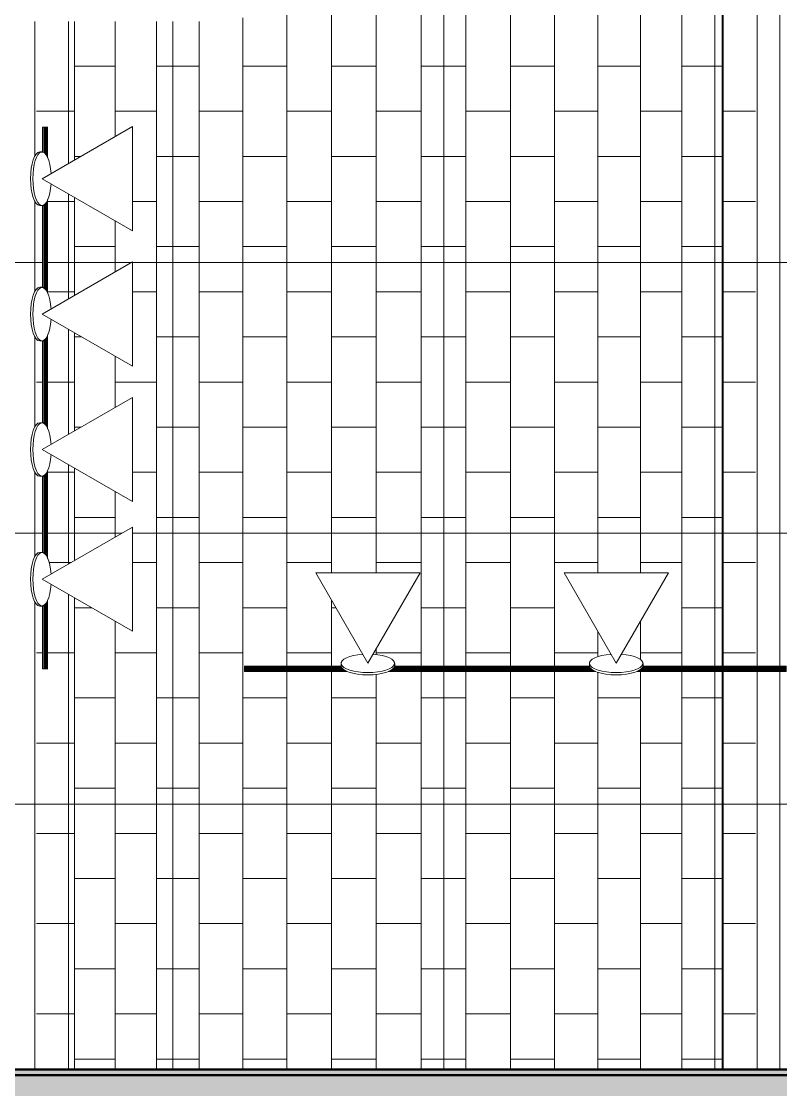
# Model space of a CAD drawing. Header units: inches. Extents: x -956 to 966, y -1111 to 895.
# Drawn here: x -282 to -214.7, y 158.9 to 253.6 of the extents above; entities that cross this region are included whole.
import ezdxf

# ---------------------------------------------------------------- set-up
doc = ezdxf.new("R2010")
doc.units = ezdxf.units.IN
doc.header["$MEASUREMENT"] = 0
for name, color, linetype, lineweight in [('A-CLNG', 13, 'Continuous', 13), ('A-CLNG-PATT', 13, 'Continuous', 13), ('A-WALL-PATT', 111, 'Continuous', 13), ('E-LITE-EQPM', 33, 'Continuous', 9), ('I-WALL', 2, 'Continuous', 13)]:
    doc.layers.add(name, color=color, linetype=linetype, lineweight=lineweight)

# ---------------------------------------------------------------- blocks, each defined once
blk = doc.blocks.new('Lighting - Track - Flexible_Cooper_Halo_LF4_ LF8 - Lighting - Track - Flexible_Cooper_Halo_LF4-V32-7TH FLOOR TELECOM OVERHEAD ROUTING PLAN')
at = {"layer": 'E-LITE-EQPM', "color": 9}
for p, q in [((-24, 0.226), (-24, 0.228)), ((-17.904, 0.226), (-24, 0.226)), ((-24, 0.22), (-24, 0.224)), ((-17.92, 0.219), (-24, 0.219)), ((-24, 0.219), (-24, -0.219)), ((-24, 0.078), (-24, 0.11)), ((-18.141, 0.11), (-24, 0.11)), ((-18.179, 0.078), (-24, 0.078)), ((-24, 0.03), (-18.237, 0.03)), ((-6.409, 0.226), (-14.21, 0.226)), ((-6.426, 0.219), (-14.193, 0.219)), ((-6.646, 0.11), (-13.973, 0.11)), ((-6.685, 0.078), (-13.934, 0.078)), ((-13.876, 0.03), (-6.743, 0.03)), ((5.591, 0.226), (-2.716, 0.226)), ((5.574, 0.219), (-2.699, 0.219)), ((5.354, 0.11), (-2.479, 0.11)), ((5.315, 0.078), (-2.44, 0.078)), ((-2.382, 0.03), (5.257, 0.03)), ((17.591, 0.226), (9.284, 0.226)), ((17.574, 0.219), (9.301, 0.219)), ((17.354, 0.11), (9.521, 0.11)), ((17.315, 0.078), (9.56, 0.078)), ((9.618, 0.03), (17.257, 0.03)), ((24, 0.226), (21.284, 0.226)), ((24, 0.219), (21.301, 0.219)), ((24, 0.11), (21.521, 0.11)), ((24, 0.078), (21.56, 0.078)), ((21.618, 0.03), (24, 0.03)), ((24, 0.228), (24, 0.226)), ((24, 0.224), (24, 0.22)), ((24, -0.219), (24, 0.219)), ((24, 0.11), (24, 0.078)), ((-18.31, -0.03), (-24, -0.03)), ((-24, -0.109), (-24, -0.077)), ((-18.356, -0.077), (-24, -0.077)), ((-24, -0.109), (-18.368, -0.109)), ((-24, -0.219), (-18.411, -0.219)), ((-24, -0.224), (-24, -0.22)), ((-24, -0.228), (-24, -0.226)), ((-18.413, -0.226), (-24, -0.226)), ((-6.816, -0.03), (-13.803, -0.03)), ((-6.862, -0.077), (-13.757, -0.077)), ((-13.745, -0.109), (-6.874, -0.109)), ((-13.703, -0.219), (-6.916, -0.219)), ((-6.919, -0.226), (-13.7, -0.226)), ((5.184, -0.03), (-2.309, -0.03)), ((5.138, -0.077), (-2.263, -0.077)), ((-2.251, -0.109), (5.126, -0.109)), ((-2.209, -0.219), (5.084, -0.219)), ((5.081, -0.226), (-2.206, -0.226)), ((17.184, -0.03), (9.691, -0.03)), ((17.138, -0.077), (9.737, -0.077)), ((9.749, -0.109), (17.126, -0.109)), ((9.791, -0.219), (17.084, -0.219)), ((17.081, -0.226), (9.794, -0.226)), ((24, -0.03), (21.691, -0.03)), ((24, -0.077), (21.737, -0.077)), ((21.749, -0.109), (24, -0.109)), ((21.791, -0.219), (24, -0.219)), ((24, -0.226), (21.794, -0.226)), ((24, -0.077), (24, -0.109)), ((24, -0.22), (24, -0.224)), ((24, -0.226), (24, -0.228))]:
    blk.add_line(p, q, dxfattribs=at)
blk = doc.blocks.new('Lighting - Track Head - Spot - Lighting - Track Head - Spot-5499911-7TH FLOOR TELECOM OVERHEAD ROUTING PLAN')
at = {"layer": 'E-LITE-EQPM', "color": 9}
for p, q in [((-8, 4.619), (0, 0)), ((-8, -4.619), (-8, 4.619)), ((0.024, 2.375), (0.231, 2.375)), ((0, 0), (-8, -4.619)), ((0.231, -2.375), (0.024, -2.375))]:
    blk.add_line(p, q, dxfattribs=at)
for centre, start_param, end_param in [((0.024, 0), 4.712389, 7.664978), ((0.231, 0), 4.712389, 6.283185), ((0.024, 0), 1.7598, 4.712389), ((0.231, 0), 3.141593, 4.712389)]:
    blk.add_ellipse(centre, major_axis=(0, 2.375), ratio=0.34202, start_param=start_param, end_param=end_param, dxfattribs=at)
blk = doc.blocks.new('FP_1_53-7TH FLOOR TELECOM OVERHEAD ROUTING PLAN')
at = {"layer": 'A-CLNG-PATT', "color": 50}
for p, q in [((-250.57, 204.702), (-250.57, 261.881)), ((-246.59, 196.421), (-246.59, 261.881)), ((-242.619, 196.421), (-242.619, 261.881)), ((-238.675, 196.421), (-238.675, 261.881)), ((-234.774, 196.421), (-234.774, 261.881)), ((-230.932, 204.702), (-230.932, 261.881)), ((-227.166, 204.702), (-227.166, 261.881)), ((-223.492, 196.421), (-223.492, 261.881)), ((-219.926, 196.421), (-219.926, 261.881)), ((-254.543, 204.702), (-254.543, 259.084)), ((-258.491, 196.421), (-258.491, 255.454)), ((-262.398, 160.693), (-262.398, 253.883)), ((-277.29, 241.286), (-277.29, 253.574)), ((-273.71, 243.353), (-273.71, 253.574)), ((-270.024, 160.693), (-270.024, 253.574)), ((-266.248, 160.693), (-266.248, 253.574)), ((-277.29, 249.611), (-273.71, 249.611)), ((-270.024, 249.611), (-266.248, 249.611)), ((-262.398, 249.611), (-258.491, 249.611)), ((-254.543, 249.611), (-250.57, 249.611)), ((-246.59, 249.611), (-242.619, 249.611)), ((-238.675, 249.611), (-234.774, 249.611)), ((-230.932, 249.611), (-227.166, 249.611)), ((-223.492, 249.611), (-219.926, 249.611)), ((-280.667, 245.611), (-277.82, 245.611)), ((-277.82, 245.611), (-277.29, 245.611)), ((-273.71, 245.611), (-270.024, 245.611)), ((-266.248, 245.611), (-262.398, 245.611)), ((-258.491, 245.611), (-254.543, 245.611)), ((-250.57, 245.611), (-246.59, 245.611)), ((-242.619, 245.611), (-238.675, 245.611)), ((-234.774, 245.611), (-230.932, 245.611)), ((-227.166, 245.611), (-223.492, 245.611)), ((-219.926, 245.611), (-219.82, 245.611)), ((-219.82, 245.611), (-216.973, 245.611)), ((-277.29, 241.611), (-276.727, 241.611)), ((-270.024, 241.611), (-266.248, 241.611)), ((-262.398, 241.611), (-258.502, 241.611)), ((-254.543, 241.611), (-250.57, 241.611)), ((-246.59, 241.611), (-242.619, 241.611)), ((-238.675, 241.611), (-234.774, 241.611)), ((-230.932, 241.611), (-227.166, 241.611)), ((-223.492, 241.611), (-219.926, 241.611)), ((-277.29, 229.286), (-277.29, 237.975)), ((-279.679, 237.611), (-277.82, 237.611)), ((-277.82, 237.611), (-277.29, 237.611)), ((-272.157, 237.611), (-270.024, 237.611)), ((-266.248, 237.611), (-262.398, 237.611)), ((-258.491, 237.611), (-254.543, 237.611)), ((-250.57, 237.611), (-246.59, 237.611)), ((-242.619, 237.611), (-238.675, 237.611)), ((-234.774, 237.611), (-230.932, 237.611)), ((-227.166, 237.611), (-223.492, 237.611)), ((-219.926, 237.611), (-219.82, 237.611)), ((-219.82, 237.611), (-216.973, 237.611)), ((-273.71, 231.353), (-273.71, 235.908)), ((-277.29, 233.611), (-273.71, 233.611)), ((-270.024, 233.611), (-266.248, 233.611)), ((-262.398, 233.611), (-258.491, 233.611)), ((-254.543, 233.611), (-250.57, 233.611)), ((-246.59, 233.611), (-242.619, 233.611)), ((-238.675, 233.611), (-234.774, 233.611)), ((-230.932, 233.611), (-227.166, 233.611)), ((-223.492, 233.611), (-219.926, 233.611)), ((-279.679, 229.611), (-277.82, 229.611)), ((-277.82, 229.611), (-277.29, 229.611)), ((-272.157, 229.611), (-270.024, 229.611)), ((-266.248, 229.611), (-262.398, 229.611)), ((-258.491, 229.611), (-254.543, 229.611)), ((-250.57, 229.611), (-246.59, 229.611)), ((-242.619, 229.611), (-238.675, 229.611)), ((-234.774, 229.611), (-230.932, 229.611)), ((-227.166, 229.611), (-223.492, 229.611)), ((-219.926, 229.611), (-219.82, 229.611)), ((-219.82, 229.611), (-216.973, 229.611)), ((-277.29, 217.286), (-277.29, 225.975)), ((-277.29, 225.611), (-276.658, 225.611)), ((-270.024, 225.611), (-266.248, 225.611)), ((-262.398, 225.611), (-258.491, 225.611)), ((-254.543, 225.611), (-250.57, 225.611)), ((-246.59, 225.611), (-242.619, 225.611)), ((-238.675, 225.611), (-234.774, 225.611)), ((-230.932, 225.611), (-227.166, 225.611)), ((-223.492, 225.611), (-219.926, 225.611)), ((-273.71, 219.353), (-273.71, 223.908)), ((-280.667, 221.611), (-280.135, 221.611)), ((-279.679, 221.611), (-277.82, 221.611)), ((-277.82, 221.611), (-277.29, 221.611)), ((-273.71, 221.611), (-270.024, 221.611)), ((-266.248, 221.611), (-262.398, 221.611)), ((-258.491, 221.611), (-254.543, 221.611)), ((-250.57, 221.611), (-246.59, 221.611)), ((-242.619, 221.611), (-238.675, 221.611)), ((-234.774, 221.611), (-230.932, 221.611)), ((-227.166, 221.611), (-223.492, 221.611)), ((-219.926, 221.611), (-219.82, 221.611)), ((-219.82, 221.611), (-216.973, 221.611)), ((-277.29, 217.611), (-276.727, 217.611)), ((-270.024, 217.611), (-266.248, 217.611)), ((-262.398, 217.611), (-258.491, 217.611)), ((-254.543, 217.611), (-250.57, 217.611)), ((-246.59, 217.611), (-242.619, 217.611)), ((-238.675, 217.611), (-234.774, 217.611)), ((-230.932, 217.611), (-227.166, 217.611)), ((-223.492, 217.611), (-219.926, 217.611)), ((-277.29, 205.792), (-277.29, 213.975)), ((-279.679, 213.611), (-277.82, 213.611)), ((-277.82, 213.611), (-277.29, 213.611)), ((-272.157, 213.611), (-270.024, 213.611)), ((-266.248, 213.611), (-262.398, 213.611)), ((-258.491, 213.611), (-254.543, 213.611)), ((-250.57, 213.611), (-246.59, 213.611)), ((-242.619, 213.611), (-238.675, 213.611)), ((-234.774, 213.611), (-230.932, 213.611)), ((-227.166, 213.611), (-223.492, 213.611)), ((-219.926, 213.611), (-219.82, 213.611)), ((-219.82, 213.611), (-216.973, 213.611)), ((-273.71, 207.859), (-273.71, 211.908)), ((-277.29, 209.611), (-273.71, 209.611)), ((-270.024, 209.611), (-266.248, 209.611)), ((-262.398, 209.611), (-258.491, 209.611)), ((-254.543, 209.611), (-250.57, 209.611)), ((-246.59, 209.611), (-242.619, 209.611)), ((-238.675, 209.611), (-234.774, 209.611)), ((-230.932, 209.611), (-227.166, 209.611)), ((-223.492, 209.611), (-219.926, 209.611)), ((-279.552, 205.611), (-277.82, 205.611)), ((-277.82, 205.611), (-277.603, 205.611)), ((-272.157, 205.611), (-270.024, 205.611)), ((-266.248, 205.611), (-262.398, 205.611)), ((-258.491, 205.611), (-254.543, 205.611)), ((-250.57, 205.611), (-246.59, 205.611)), ((-242.619, 205.611), (-238.675, 205.611)), ((-234.774, 205.611), (-230.932, 205.611)), ((-227.166, 205.611), (-223.492, 205.611)), ((-219.926, 205.611), (-219.82, 205.611)), ((-219.82, 205.611), (-216.973, 205.611)), ((-277.29, 160.693), (-277.29, 202.481)), ((-254.543, 196.421), (-254.543, 202.301)), ((-277.29, 201.611), (-275.782, 201.611)), ((-270.024, 201.611), (-266.248, 201.611)), ((-262.398, 201.611), (-258.491, 201.611)), ((-254.543, 201.611), (-254.144, 201.611)), ((-246.59, 201.611), (-242.619, 201.611)), ((-238.675, 201.611), (-234.774, 201.611)), ((-223.492, 201.611), (-219.926, 201.611)), ((-273.71, 160.693), (-273.71, 200.414)), ((-227.166, 197.013), (-227.166, 200.415)), ((-230.932, 197.268), (-230.932, 199.511)), ((-250.57, 197.445), (-250.57, 197.984)), ((-280.667, 197.611), (-280.135, 197.611)), ((-279.679, 197.611), (-277.82, 197.611)), ((-277.82, 197.611), (-277.29, 197.611)), ((-273.71, 197.611), (-270.024, 197.611)), ((-266.248, 197.611), (-262.398, 197.611)), ((-258.491, 197.611), (-254.543, 197.611)), ((-250.57, 197.611), (-246.59, 197.611)), ((-242.619, 197.611), (-238.675, 197.611)), ((-234.774, 197.611), (-230.932, 197.611)), ((-227.166, 197.611), (-223.492, 197.611)), ((-219.926, 197.611), (-219.82, 197.611)), ((-219.82, 197.611), (-216.973, 197.611)), ((-258.491, 160.693), (-258.491, 195.965)), ((-254.543, 160.693), (-254.543, 195.965)), ((-250.57, 160.693), (-250.57, 195.704)), ((-246.59, 160.693), (-246.59, 195.965)), ((-242.619, 160.693), (-242.619, 195.965)), ((-238.675, 160.693), (-238.675, 195.965)), ((-234.774, 160.693), (-234.774, 195.965)), ((-230.932, 160.693), (-230.932, 195.881)), ((-227.166, 160.693), (-227.166, 195.965)), ((-223.492, 160.693), (-223.492, 195.965)), ((-219.926, 160.693), (-219.926, 195.965)), ((-277.29, 193.611), (-273.71, 193.611)), ((-270.024, 193.611), (-266.248, 193.611)), ((-262.398, 193.611), (-258.491, 193.611)), ((-254.543, 193.611), (-250.57, 193.611)), ((-246.59, 193.611), (-242.619, 193.611)), ((-238.675, 193.611), (-234.774, 193.611)), ((-230.932, 193.611), (-227.166, 193.611)), ((-223.492, 193.611), (-219.926, 193.611)), ((-280.667, 189.611), (-277.82, 189.611)), ((-277.82, 189.611), (-277.29, 189.611)), ((-273.71, 189.611), (-270.024, 189.611)), ((-266.248, 189.611), (-262.398, 189.611)), ((-258.491, 189.611), (-254.543, 189.611)), ((-250.57, 189.611), (-246.59, 189.611)), ((-242.619, 189.611), (-238.675, 189.611)), ((-234.774, 189.611), (-230.932, 189.611)), ((-227.166, 189.611), (-223.492, 189.611)), ((-219.926, 189.611), (-219.82, 189.611)), ((-219.82, 189.611), (-216.973, 189.611)), ((-277.29, 185.611), (-273.71, 185.611)), ((-270.024, 185.611), (-266.248, 185.611)), ((-262.398, 185.611), (-258.491, 185.611)), ((-254.543, 185.611), (-250.57, 185.611)), ((-246.59, 185.611), (-242.619, 185.611)), ((-238.675, 185.611), (-234.774, 185.611)), ((-230.932, 185.611), (-227.166, 185.611)), ((-223.492, 185.611), (-219.926, 185.611)), ((-280.667, 181.611), (-277.82, 181.611)), ((-277.82, 181.611), (-277.29, 181.611)), ((-273.71, 181.611), (-270.024, 181.611)), ((-266.248, 181.611), (-262.398, 181.611)), ((-258.491, 181.611), (-254.543, 181.611)), ((-250.57, 181.611), (-246.59, 181.611)), ((-242.619, 181.611), (-238.675, 181.611)), ((-234.774, 181.611), (-230.932, 181.611)), ((-227.166, 181.611), (-223.492, 181.611)), ((-219.926, 181.611), (-219.82, 181.611)), ((-219.82, 181.611), (-216.973, 181.611)), ((-277.29, 177.611), (-273.71, 177.611)), ((-270.024, 177.611), (-266.248, 177.611)), ((-262.398, 177.611), (-258.491, 177.611)), ((-254.543, 177.611), (-250.57, 177.611)), ((-246.59, 177.611), (-242.619, 177.611)), ((-238.675, 177.611), (-234.774, 177.611)), ((-230.932, 177.611), (-227.166, 177.611)), ((-223.492, 177.611), (-219.926, 177.611)), ((-280.667, 173.611), (-277.82, 173.611)), ((-277.82, 173.611), (-277.29, 173.611)), ((-273.71, 173.611), (-270.024, 173.611)), ((-266.248, 173.611), (-262.398, 173.611)), ((-258.491, 173.611), (-254.543, 173.611)), ((-250.57, 173.611), (-246.59, 173.611)), ((-242.619, 173.611), (-238.675, 173.611)), ((-234.774, 173.611), (-230.932, 173.611)), ((-227.166, 173.611), (-223.492, 173.611)), ((-219.926, 173.611), (-219.82, 173.611)), ((-219.82, 173.611), (-216.973, 173.611)), ((-277.29, 169.611), (-273.71, 169.611)), ((-270.024, 169.611), (-266.248, 169.611)), ((-262.398, 169.611), (-258.491, 169.611)), ((-254.543, 169.611), (-250.57, 169.611)), ((-246.59, 169.611), (-242.619, 169.611)), ((-238.675, 169.611), (-234.774, 169.611)), ((-230.932, 169.611), (-227.166, 169.611)), ((-223.492, 169.611), (-219.926, 169.611)), ((-280.667, 165.611), (-277.82, 165.611)), ((-277.82, 165.611), (-277.29, 165.611)), ((-273.71, 165.611), (-270.024, 165.611)), ((-266.248, 165.611), (-262.398, 165.611)), ((-258.491, 165.611), (-254.543, 165.611)), ((-250.57, 165.611), (-246.59, 165.611)), ((-242.619, 165.611), (-238.675, 165.611)), ((-234.774, 165.611), (-230.932, 165.611)), ((-227.166, 165.611), (-223.492, 165.611)), ((-219.926, 165.611), (-219.82, 165.611)), ((-219.82, 165.611), (-216.973, 165.611)), ((-277.29, 161.611), (-273.71, 161.611)), ((-270.024, 161.611), (-266.248, 161.611)), ((-262.398, 161.611), (-258.491, 161.611)), ((-254.543, 161.611), (-250.57, 161.611)), ((-246.59, 161.611), (-242.619, 161.611)), ((-238.675, 161.611), (-234.774, 161.611)), ((-230.932, 161.611), (-227.166, 161.611)), ((-223.492, 161.611), (-219.926, 161.611))]:
    blk.add_line(p, q, dxfattribs=at)
blk = doc.blocks.new('7th Floor Vault2 - 7th Floor Vault-3164437-7TH FLOOR TELECOM OVERHEAD ROUTING PLAN')
at = {"layer": 'A-CLNG', "color": 10, "lineweight": 9}
for p, q in [((-219.82, 261.881), (-219.82, 196.421)), ((-219.82, 261.881), (-219.82, 196.421)), ((-216.82, 261.881), (-216.82, 196.421)), ((-214.82, 261.881), (-214.82, 196.421)), ((-280.82, 253.574), (-280.82, 241.63)), ((-277.82, 253.574), (-277.82, 240.98)), ((-277.82, 253.574), (-277.82, 240.98)), ((-280.82, 237.632), (-280.82, 229.63)), ((-277.82, 238.282), (-277.82, 228.98)), ((-277.82, 238.282), (-277.82, 228.98)), ((-277.82, 226.282), (-277.82, 216.98)), ((-277.82, 226.282), (-277.82, 216.98)), ((-280.82, 225.632), (-280.82, 217.63)), ((-277.82, 214.282), (-277.82, 205.486)), ((-277.82, 214.282), (-277.82, 205.486)), ((-280.82, 213.632), (-280.82, 206.136)), ((-277.82, 202.787), (-277.82, 160.693)), ((-277.82, 202.787), (-277.82, 160.693)), ((-280.82, 202.138), (-280.82, 160.693)), ((-219.82, 195.965), (-219.82, 160.693)), ((-219.82, 195.965), (-219.82, 160.693)), ((-216.82, 195.965), (-216.82, 160.693)), ((-214.82, 195.965), (-214.82, 160.693))]:
    blk.add_line(p, q, dxfattribs=at)
blk.add_blockref('FP_1_53-7TH FLOOR TELECOM OVERHEAD ROUTING PLAN', (0, 0), dxfattribs=at)
blk = doc.blocks.new('Lighting - Track - Flexible_Cooper_Halo_LF4_ LF8 - Lighting - Track - Flexible_Cooper_Halo_LF4-V110-7TH FLOOR TELECOM OVERHEAD ROUTING PLAN')
at = {"layer": 'E-LITE-EQPM', "color": 9}
for p, q in [((-24, 0.226), (-24, 0.228)), ((-14.901, 0.226), (-24, 0.226)), ((-24, 0.22), (-24, 0.224)), ((-14.917, 0.219), (-24, 0.219)), ((-24, 0.219), (-24, -0.219)), ((-24, 0.078), (-24, 0.11)), ((-15.142, 0.11), (-24, 0.11)), ((-15.18, 0.078), (-24, 0.078)), ((-24, 0.03), (-15.239, 0.03)), ((7.099, 0.226), (-11.224, 0.226)), ((7.083, 0.219), (-11.208, 0.219)), ((6.858, 0.11), (-10.983, 0.11)), ((6.82, 0.078), (-10.945, 0.078)), ((-10.886, 0.03), (6.761, 0.03)), ((24, 0.226), (10.776, 0.226)), ((24, 0.219), (10.792, 0.219)), ((24, 0.11), (11.017, 0.11)), ((24, 0.078), (11.055, 0.078)), ((11.114, 0.03), (24, 0.03)), ((24, 0.228), (24, 0.226)), ((24, 0.224), (24, 0.22)), ((24, -0.219), (24, 0.219)), ((24, 0.11), (24, 0.078)), ((-15.311, -0.03), (-24, -0.03)), ((-24, -0.109), (-24, -0.077)), ((-15.357, -0.077), (-24, -0.077)), ((-24, -0.109), (-15.357, -0.109)), ((-24, -0.219), (-15.415, -0.219)), ((-24, -0.224), (-24, -0.22)), ((-24, -0.228), (-24, -0.226)), ((-15.418, -0.226), (-24, -0.226)), ((6.689, -0.03), (-10.814, -0.03)), ((6.643, -0.077), (-10.768, -0.077)), ((-10.753, -0.109), (6.643, -0.109)), ((-10.71, -0.219), (6.585, -0.219)), ((6.582, -0.226), (-10.707, -0.226)), ((24, -0.03), (11.186, -0.03)), ((24, -0.077), (11.232, -0.077)), ((11.247, -0.109), (24, -0.109)), ((11.29, -0.219), (24, -0.219)), ((24, -0.226), (11.293, -0.226)), ((24, -0.077), (24, -0.109)), ((24, -0.22), (24, -0.224)), ((24, -0.226), (24, -0.228))]:
    blk.add_line(p, q, dxfattribs=at)
blk = doc.blocks.new('Lighting - Track Head - Spot - Lighting - Track Head - Spot-5499910-7TH FLOOR TELECOM OVERHEAD ROUTING PLAN')
at = {"layer": 'E-LITE-EQPM', "color": 9}
for p, q in [((-8, 4.619), (-8, -4.619)), ((0, 0), (-8, 4.619)), ((0.024, 2.375), (0.231, 2.375)), ((-8, -4.619), (0, 0)), ((0.231, -2.375), (0.024, -2.375))]:
    blk.add_line(p, q, dxfattribs=at)
for centre, start_param, end_param in [((0.024, 0), 4.712389, 7.664978), ((0.231, 0), 4.712389, 6.283185), ((0.024, 0), 1.7598, 4.712389), ((0.231, 0), 3.141593, 4.712389)]:
    blk.add_ellipse(centre, major_axis=(0, 2.375), ratio=0.34202, start_param=start_param, end_param=end_param, dxfattribs=at)

msp = doc.modelspace()

# ---------------------------------------------------------------- hatches: boundary and pattern name
at = {"layer": 'A-CLNG-PATT'}
h = msp.add_hatch(dxfattribs=at)
h.set_pattern_fill('FP1_20', color=253, style=0, pattern_type=2)
h.set_pattern_definition([(0, (235.4, 712.193), (0, -24), []), (270, (235.4, 712.193), (-24, -1e-15), [])])
h.paths.add_polyline_path([(-335.101, 160.193), (-315.706, 160.193), (-315.706, 160.693), (-141.706, 160.693), (-141.706, 160.193), (-129.706, 160.193), (-129.717, 327.318), (-314.351, 327.318), (-314.351, 317.193), (-335.101, 317.193), (-335.101, 316.376), (-311.101, 316.376), (-311.101, 311.501), (-325.805, 311.481), (-325.295, 311.11), (-325.08, 310.449), (-325.08, 309.574), (-323.33, 309.574), (-323.33, 310.449), (-323.205, 310.449), (-323.205, 309.574), (-265.132, 309.574), (-262.596, 309.324), (-260.158, 308.584), (-257.91, 307.383), (-255.94, 305.766), (-254.249, 303.657), (-253.064, 301.357), (-252.373, 299.012), (-252.132, 296.574), (-252.132, 266.574), (-252.382, 264.037), (-253.122, 261.599), (-254.323, 259.351), (-255.94, 257.381), (-258.049, 255.69), (-260.349, 254.505), (-262.694, 253.814), (-265.132, 253.574), (-301.132, 253.574), (-301.132, 255.574), (-265.132, 255.574), (-262.889, 255.815), (-260.732, 256.513), (-258.882, 257.541), (-257.354, 258.795), (-255.986, 260.462), (-254.964, 262.382), (-254.344, 264.428), (-254.132, 266.574), (-254.132, 296.574), (-254.373, 298.817), (-255.021, 300.879), (-256.117, 302.844), (-257.354, 304.352), (-259.021, 305.72), (-260.923, 306.736), (-262.986, 307.362), (-265.132, 307.574), (-323.205, 307.574), (-323.227, 306.38), (-323.396, 305.861), (-323.934, 305.498), (-324.514, 305.498), (-325.014, 305.861), (-325.205, 306.449), (-325.205, 307.574), (-327.205, 307.574), (-327.205, 306.449), (-327.396, 305.861), (-327.934, 305.498), (-328.514, 305.498), (-329.014, 305.861), (-329.205, 306.449), (-329.205, 307.574), (-331.205, 307.574), (-331.205, 306.449), (-331.396, 305.861), (-331.934, 305.498), (-332.514, 305.498), (-333.014, 305.861), (-333.205, 306.449), (-333.205, 307.574), (-335.101, 307.574), (-335.101, 263.251), (-313.601, 263.251), (-313.601, 263.751), (-289.601, 263.751), (-289.601, 263.251), (-287.101, 263.251), (-287.101, 258.376), (-335.101, 258.376), (-335.101, 163.369)], flags=0)
h.paths.add_polyline_path([(-154.001, 196.193), (-154.135, 196.193), (-154.135, 207.075), (-154.336, 206.432), (-154.525, 206.11), (-154.633, 205.988), (-154.832, 205.912), (-155.063, 205.921), (-155.25, 205.993), (-155.445, 206.23), (-155.614, 206.608), (-155.743, 207.099), (-155.852, 207.832), (-163.063, 203.668), (-163.063, 212.906), (-155.832, 208.731), (-155.824, 208.902), (-155.743, 209.474), (-155.614, 209.966), (-155.445, 210.344), (-155.25, 210.581), (-155.039, 210.662), (-154.763, 210.636), (-154.622, 210.581), (-154.426, 210.344), (-154.255, 209.956), (-154.135, 209.52), (-154.135, 231.075), (-154.336, 230.432), (-154.525, 230.11), (-154.633, 229.988), (-154.832, 229.912), (-155.063, 229.921), (-155.25, 229.993), (-155.445, 230.23), (-155.614, 230.608), (-155.743, 231.099), (-155.852, 231.832), (-163.063, 227.668), (-163.063, 236.906), (-155.832, 232.731), (-155.824, 232.902), (-155.743, 233.474), (-155.614, 233.966), (-155.445, 234.344), (-155.25, 234.581), (-155.039, 234.662), (-154.763, 234.636), (-154.622, 234.581), (-154.426, 234.344), (-154.255, 233.956), (-154.135, 233.52), (-154.135, 258.075), (-154.336, 257.432), (-154.525, 257.11), (-154.633, 256.988), (-154.832, 256.912), (-155.063, 256.921), (-155.25, 256.993), (-155.445, 257.23), (-155.614, 257.608), (-155.743, 258.099), (-155.852, 258.832), (-163.063, 254.668), (-163.063, 263.906), (-155.832, 259.731), (-155.824, 259.902), (-155.743, 260.474), (-155.614, 260.966), (-155.445, 261.344), (-155.25, 261.581), (-155.039, 261.662), (-154.763, 261.636), (-154.622, 261.581), (-154.426, 261.344), (-154.255, 260.956), (-154.135, 260.52), (-154.135, 282.075), (-154.336, 281.432), (-154.525, 281.11), (-154.633, 280.988), (-154.832, 280.912), (-155.063, 280.921), (-155.25, 280.993), (-155.445, 281.23), (-155.614, 281.608), (-155.755, 282.185), (-155.852, 282.832), (-163.063, 278.668), (-163.063, 287.906), (-155.832, 283.731), (-155.824, 283.902), (-155.743, 284.474), (-155.614, 284.966), (-155.445, 285.344), (-155.25, 285.581), (-155.039, 285.662), (-154.763, 285.636), (-154.622, 285.581), (-154.426, 285.344), (-154.227, 284.851), (-154.135, 284.52), (-154.125, 292.193), (-153.679, 292.193), (-153.688, 196.193), (-154.001, 196.193)], flags=0)
h.paths.add_polyline_path([(-154.001, 193.073), (-154.001, 193.073), (-154.001, 196.193)], flags=0)
h.paths.add_polyline_path([(-280.001, 196.193), (-280.135, 196.193), (-280.135, 201.779), (-280.18, 201.762), (-280.491, 201.801), (-280.598, 201.842), (-280.794, 202.08), (-280.993, 202.573), (-281.095, 202.974), (-281.173, 203.522), (-281.187, 204.439), (-281.156, 204.869), (-281.091, 205.324), (-280.884, 205.992), (-280.755, 206.241), (-280.587, 206.435), (-280.388, 206.512), (-280.135, 206.512), (-280.157, 213.265), (-280.18, 213.256), (-280.491, 213.296), (-280.598, 213.337), (-280.794, 213.574), (-280.993, 214.067), (-281.091, 214.443), (-281.187, 215.328), (-281.187, 215.933), (-281.173, 216.245), (-281.091, 216.818), (-280.884, 217.486), (-280.755, 217.735), (-280.587, 217.929), (-280.388, 218.006), (-280.135, 218.006), (-280.157, 225.265), (-280.18, 225.256), (-280.491, 225.296), (-280.598, 225.337), (-280.794, 225.574), (-280.993, 226.067), (-281.091, 226.443), (-281.187, 227.328), (-281.187, 227.933), (-281.173, 228.245), (-281.091, 228.818), (-280.884, 229.486), (-280.755, 229.735), (-280.587, 229.929), (-280.388, 230.006), (-280.135, 230.006), (-280.157, 237.265), (-280.18, 237.256), (-280.491, 237.296), (-280.598, 237.337), (-280.794, 237.574), (-280.993, 238.067), (-281.091, 238.443), (-281.187, 239.328), (-281.187, 239.933), (-281.173, 240.245), (-281.091, 240.818), (-280.884, 241.486), (-280.755, 241.735), (-280.587, 241.929), (-280.388, 242.006), (-280.135, 242.006), (-280.125, 244.193), (-279.679, 244.193), (-279.679, 241.473), (-279.606, 241.31), (-279.477, 240.818), (-279.368, 240.086), (-272.157, 244.25), (-272.157, 235.012), (-279.388, 239.187), (-279.396, 239.016), (-279.493, 238.381), (-279.679, 237.674), (-279.679, 229.473), (-279.606, 229.31), (-279.477, 228.818), (-279.368, 228.086), (-272.157, 232.25), (-272.157, 223.012), (-279.388, 227.187), (-279.396, 227.016), (-279.493, 226.381), (-279.679, 225.674), (-279.679, 217.473), (-279.606, 217.31), (-279.477, 216.818), (-279.368, 216.086), (-272.157, 220.25), (-272.157, 211.012), (-279.388, 215.187), (-279.396, 215.016), (-279.493, 214.381), (-279.679, 213.674), (-279.679, 205.979), (-279.606, 205.816), (-279.477, 205.324), (-279.368, 204.592), (-272.157, 208.755), (-272.157, 199.518), (-279.388, 203.693), (-279.396, 203.522), (-279.493, 202.887), (-279.679, 202.18), (-279.688, 196.193), (-280.001, 196.193)], flags=0)
h.paths.add_polyline_path([(-280.001, 193.073), (-280.001, 193.073), (-280.001, 196.193)], flags=0)
h.paths.add_polyline_path([(-251.31, 195.659), (-251.925, 195.686), (-252.497, 195.767), (-253.367, 195.965), (-262.247, 195.974), (-262.247, 196.421), (-253.666, 196.421), (-253.685, 196.471), (-253.676, 196.702), (-253.604, 196.889), (-253.367, 197.085), (-252.989, 197.253), (-252.497, 197.382), (-251.765, 197.491), (-255.929, 204.702), (-246.691, 204.702), (-250.866, 197.471), (-250.695, 197.463), (-249.793, 197.295), (-249.631, 197.253), (-249.253, 197.085), (-249.016, 196.889), (-248.935, 196.678), (-248.935, 196.421), (-231.666, 196.421), (-231.685, 196.471), (-231.676, 196.702), (-231.604, 196.889), (-231.367, 197.085), (-230.989, 197.253), (-230.497, 197.382), (-229.765, 197.491), (-233.929, 204.702), (-224.691, 204.702), (-228.866, 197.471), (-228.695, 197.463), (-228.122, 197.382), (-227.631, 197.253), (-227.253, 197.085), (-227.016, 196.889), (-226.935, 196.678), (-226.935, 196.421), (-204.666, 196.421), (-204.685, 196.471), (-204.676, 196.702), (-204.604, 196.889), (-204.367, 197.085), (-203.989, 197.253), (-203.497, 197.382), (-202.765, 197.491), (-206.929, 204.702), (-197.691, 204.702), (-201.866, 197.471), (-201.695, 197.463), (-201.122, 197.382), (-200.631, 197.253), (-200.253, 197.085), (-200.016, 196.889), (-199.935, 196.678), (-199.935, 196.421), (-180.666, 196.421), (-180.685, 196.471), (-180.676, 196.702), (-180.604, 196.889), (-180.367, 197.085), (-179.989, 197.253), (-179.497, 197.382), (-178.765, 197.491), (-182.929, 204.702), (-173.691, 204.702), (-177.866, 197.471), (-177.695, 197.463), (-177.122, 197.382), (-176.631, 197.253), (-176.253, 197.085), (-176.016, 196.889), (-175.935, 196.678), (-175.935, 196.421), (-166.247, 196.411), (-166.247, 195.965), (-176.476, 195.965), (-176.641, 195.894), (-177.122, 195.767), (-177.695, 195.686), (-178.31, 195.659), (-178.925, 195.686), (-179.497, 195.767), (-180.367, 195.965), (-200.476, 195.965), (-200.641, 195.894), (-201.122, 195.767), (-201.695, 195.686), (-202.31, 195.659), (-202.925, 195.686), (-203.497, 195.767), (-204.367, 195.965), (-227.476, 195.965), (-227.641, 195.894), (-228.122, 195.767), (-228.695, 195.686), (-229.31, 195.659), (-229.925, 195.686), (-230.497, 195.767), (-231.367, 195.965), (-249.476, 195.965), (-249.793, 195.854), (-250.122, 195.767), (-250.695, 195.686)], flags=0)
h.paths.add_polyline_path([(-264.643, 196.288), (-264.643, 196.288), (-262.247, 196.288)], flags=0)
h.paths.add_polyline_path([(-304.757, 268.631), (-305.534, 268.733), (-306.257, 269.033), (-306.879, 269.509), (-307.355, 270.131), (-307.655, 270.854), (-307.757, 271.631), (-307.655, 272.407), (-307.355, 273.131), (-306.879, 273.752), (-306.257, 274.229), (-305.534, 274.528), (-304.757, 274.631), (-303.981, 274.528), (-303.257, 274.229), (-302.636, 273.752), (-302.159, 273.131), (-301.843, 272.284), (-301.757, 271.631), (-301.86, 270.854), (-302.159, 270.131), (-302.636, 269.509), (-303.257, 269.033), (-303.981, 268.733)], flags=0)
h.paths.add_polyline_path([(-247.036, 284.421), (-242.861, 291.653), (-243.466, 291.722), (-243.604, 291.741), (-244.474, 291.965), (-250.247, 291.975), (-250.247, 292.421), (-244.792, 292.445), (-244.766, 292.721), (-244.711, 292.863), (-244.474, 293.059), (-244.086, 293.23), (-243.604, 293.356), (-243.032, 293.437), (-242.115, 293.451), (-241.69, 293.421), (-241.229, 293.356), (-240.547, 293.142), (-240.24, 292.959), (-240.095, 292.79), (-240.042, 292.652), (-240.023, 292.421), (-220.792, 292.445), (-220.766, 292.721), (-220.711, 292.863), (-220.474, 293.059), (-220.086, 293.23), (-219.604, 293.356), (-219.032, 293.437), (-218.115, 293.451), (-217.69, 293.421), (-217.229, 293.356), (-216.561, 293.148), (-216.24, 292.959), (-216.118, 292.851), (-216.042, 292.652), (-216.023, 292.421), (-193.792, 292.445), (-193.766, 292.721), (-193.711, 292.863), (-193.474, 293.059), (-193.086, 293.23), (-192.604, 293.356), (-192.032, 293.437), (-191.417, 293.465), (-190.393, 293.379), (-190.229, 293.356), (-189.561, 293.148), (-189.24, 292.959), (-189.118, 292.851), (-189.042, 292.652), (-189.023, 292.421), (-171.792, 292.445), (-171.766, 292.721), (-171.711, 292.863), (-171.474, 293.059), (-171.086, 293.23), (-170.604, 293.356), (-170.032, 293.437), (-169.115, 293.451), (-168.69, 293.421), (-168.229, 293.356), (-167.561, 293.148), (-167.24, 292.959), (-167.118, 292.851), (-167.042, 292.652), (-167.023, 292.421), (-154.247, 292.413), (-154.257, 291.965), (-167.525, 291.965), (-167.738, 291.871), (-168.229, 291.741), (-168.962, 291.633), (-164.798, 284.421), (-174.036, 284.421), (-169.861, 291.653), (-170.032, 291.66), (-170.604, 291.741), (-171.474, 291.965), (-189.525, 291.965), (-189.738, 291.871), (-190.393, 291.718), (-190.962, 291.633), (-186.798, 284.421), (-196.036, 284.421), (-191.861, 291.653), (-192.032, 291.66), (-192.604, 291.741), (-193.474, 291.965), (-216.525, 291.965), (-216.738, 291.871), (-217.229, 291.741), (-217.962, 291.633), (-213.798, 284.421), (-223.036, 284.421), (-218.861, 291.653), (-219.032, 291.66), (-219.604, 291.741), (-220.474, 291.965), (-240.525, 291.965), (-240.738, 291.871), (-241.229, 291.741), (-241.962, 291.633), (-237.798, 284.421)], flags=0)
h.paths.add_polyline_path([(-323.934, 305.616), (-323.497, 305.934), (-323.33, 306.565), (-323.33, 307.574), (-325.08, 307.546), (-325.08, 306.449), (-324.913, 305.934), (-324.422, 305.616), (-324.043, 305.616)], flags=0)
h.paths.add_polyline_path([(-328.475, 305.616), (-327.896, 305.645), (-327.497, 305.934), (-327.33, 306.449), (-327.33, 307.574), (-329.08, 307.574), (-329.08, 306.449), (-328.913, 305.934), (-328.514, 305.645)], flags=0)
h.paths.add_polyline_path([(-332.475, 305.616), (-331.896, 305.645), (-331.497, 305.934), (-331.33, 306.449), (-331.33, 307.574), (-333.08, 307.574), (-333.08, 306.449), (-332.913, 305.934), (-332.514, 305.645)], flags=0)
h.paths.add_polyline_path([(-326.331, 309.574), (-325.205, 309.574), (-325.205, 310.449), (-325.396, 311.036), (-325.896, 311.4), (-326.543, 311.379), (-327.023, 311.008), (-327.205, 310.449), (-327.205, 309.574), (-327.014, 309.574)], flags=0)
h.paths.add_polyline_path([(-333.295, 309.574), (-333.205, 309.574), (-333.205, 310.449), (-333.396, 311.036), (-333.896, 311.4), (-334.552, 311.372), (-335.014, 311.036), (-335.101, 310.767), (-335.101, 309.574), (-333.396, 309.574)], flags=0)
h.paths.add_polyline_path([(-331.8, 309.574), (-331.33, 309.574), (-331.33, 310.449), (-331.115, 311.11), (-330.625, 311.501), (-333.833, 311.501), (-333.295, 311.11), (-333.08, 310.449), (-333.08, 309.574)], flags=0)
h.paths.add_polyline_path([(-328.795, 309.574), (-327.33, 309.574), (-327.33, 310.449), (-327.083, 311.133), (-326.606, 311.501), (-329.833, 311.501), (-329.295, 311.11), (-329.08, 310.449), (-329.08, 309.574), (-328.92, 309.574)], flags=0)
h.paths.add_polyline_path([(-331.014, 309.574), (-329.205, 309.574), (-329.205, 310.449), (-329.396, 311.036), (-329.896, 311.4), (-330.552, 311.372), (-331.014, 311.036), (-331.205, 310.449), (-331.205, 309.574)], flags=0)
h.paths.add_polyline_path([(-335.101, 311.12), (-334.576, 311.501), (-335.101, 311.501)], flags=0)
at = {"layer": 'A-WALL-PATT'}
for points in [[(-145.843, 154.818), (-129.706, 154.818), (-129.706, 160.193), (-335.101, 160.193), (-335.101, 154.818), (-175.543, 154.818)], [(-141.706, 160.193), (-141.706, 160.693), (-315.706, 160.693), (-315.706, 160.193), (-145.843, 160.193)]]:
    msp.add_hatch(color=253, dxfattribs=at).paths.add_polyline_path(points, flags=0)

# ---------------------------------------------------------------- linework, layer by layer
at = {"layer": 'I-WALL', "color": 133, "lineweight": 50}
for p, q in [((-335.101, 160.193), (-129.706, 160.193)), ((-315.706, 160.693), (-141.706, 160.693)), ((-141.706, 160.193), (-315.706, 160.193))]:
    msp.add_line(p, q, dxfattribs=at)

# ---------------------------------------------------------------- block references
at = {"layer": 'A-CLNG', "color": 10, "lineweight": 9}
msp.add_blockref('7th Floor Vault2 - 7th Floor Vault-3164437-7TH FLOOR TELECOM OVERHEAD ROUTING PLAN', (0, 0), dxfattribs=at)
at = {"layer": 'E-LITE-EQPM', "color": 9}
for name, p, rotation in [('Lighting - Track Head - Spot - Lighting - Track Head - Spot-5499911-7TH FLOOR TELECOM OVERHEAD ROUTING PLAN', (-280.157, 239.631), 180), ('Lighting - Track Head - Spot - Lighting - Track Head - Spot-5499911-7TH FLOOR TELECOM OVERHEAD ROUTING PLAN', (-280.157, 227.631), 180), ('Lighting - Track Head - Spot - Lighting - Track Head - Spot-5499911-7TH FLOOR TELECOM OVERHEAD ROUTING PLAN', (-280.157, 215.631), 180), ('Lighting - Track Head - Spot - Lighting - Track Head - Spot-5499911-7TH FLOOR TELECOM OVERHEAD ROUTING PLAN', (-280.157, 204.137), 180), ('Lighting - Track Head - Spot - Lighting - Track Head - Spot-5499910-7TH FLOOR TELECOM OVERHEAD ROUTING PLAN', (-251.31, 196.702), 270.0000000000002), ('Lighting - Track Head - Spot - Lighting - Track Head - Spot-5499910-7TH FLOOR TELECOM OVERHEAD ROUTING PLAN', (-229.31, 196.702), 270.0000000000002)]:
    msp.add_blockref(name, p, dxfattribs=dict(at, rotation=rotation))
at = {"layer": 'E-LITE-EQPM', "color": 9, "extrusion": (0, 0, -1)}
for name, p, rotation in [('Lighting - Track - Flexible_Cooper_Halo_LF4_ LF8 - Lighting - Track - Flexible_Cooper_Halo_LF4-V32-7TH FLOOR TELECOM OVERHEAD ROUTING PLAN', (279.907, 220.193), 89.99999999999913), ('Lighting - Track - Flexible_Cooper_Halo_LF4_ LF8 - Lighting - Track - Flexible_Cooper_Halo_LF4-V110-7TH FLOOR TELECOM OVERHEAD ROUTING PLAN', (238.247, 196.193), 180)]:
    msp.add_blockref(name, p, dxfattribs=dict(at, rotation=rotation))

doc.saveas('drawing.dxf')
